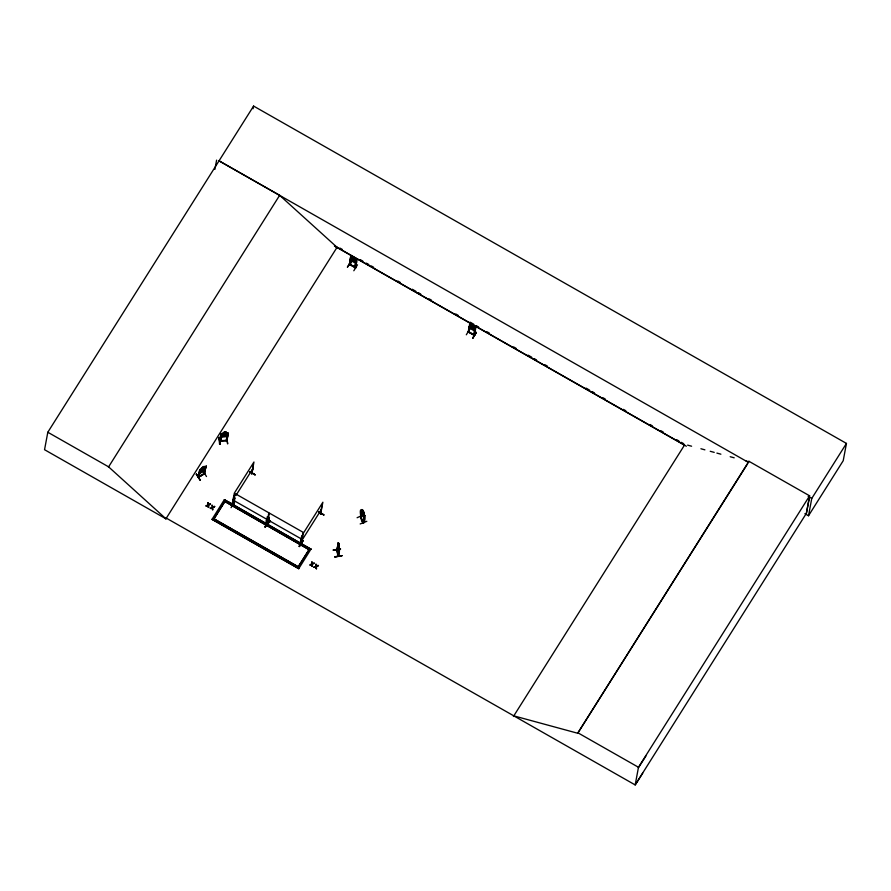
<?xml version="1.0" encoding="UTF-8"?>
<svg xmlns="http://www.w3.org/2000/svg" width="891" height="891" viewBox="0 0 891 891"><rect width="100%" height="100%" fill="white"/><g stroke="black" fill="none" stroke-linecap="round" stroke-linejoin="round"><path stroke-width="1.34" d="M338.636 546.25L338.903 549.535L338.146 545.637L338.658 546.216M337.756 546.105C337.5 540.492 338.547 557.109 339.527 548.945M336.787 549.714L338.402 542.764M338.079 555.995L336.843 549.368M337.255 549.981L338.402 542.697M338.346 555.717L336.976 550.181M233.62 504.74L233.208 504.462M267.467 516.669C262.645 534.032 269.427 515.967 267.345 516.88M266.03 523.496L266.866 523.652L266.053 523.819M267.088 524.409L269.36 513.093L303.051 532.272L301.269 541.795M267.2 524.186L267.913 524.521L267.322 523.953M301.091 543.165L300.278 543.265L300.768 543.577M349.818 264.705C350.709 245.437 352.368 268.258 349.439 263.903M349.317 264.137L355.721 267.701L355.186 267.356M349.974 264.75L349.595 263.948M468.209 331.775L474.402 335.562L475.727 328.1L473.745 326.707M360.332 516.513L360.666 517.214L361.891 509.563L360.9 517.114L360.699 516.201M363.294 522.794L364.352 515.265L364.853 515.744C365.032 537.206 356.088 502.825 362.849 511.044L362.982 510.098L363.818 513.016C365.733 518.128 363.684 530.268 360.376 516.257M363.673 522.438L360.588 516.858M232.562 503.504L232.195 504.239L232.551 503.716M251.763 473.778L253.167 466.205L251.919 473.5M320.582 513.84L320.637 512.96M198.983 477.008L199.929 471.005M203.805 473.99L204.618 473.6L198.515 477.286M204.496 473.923C207.614 455.969 207.258 473.232 199.94 472.675L199.428 472.119L200.586 469.178L202.012 468.388L200.687 470.894L201.578 471.005L204.618 468.688L204.919 467.096L203.95 467.385L204.072 466.472M804.885 513.684L808.516 515.744L843.22 460.703L846.45 443.417L253.59 106.074L47.813 432.246L44.55 449.71L166.004 518.829M642.712 773.165L635.183 784.926L166.327 518.139L165.926 518.774L108.502 466.784L47.813 432.246M214.887 169.357L216.613 160.135M253.089 108.735L253.59 106.074M196.31 474.279L200.23 480.171L196.354 474.146M199.038 476.997L200.275 470.058L199.584 470.17L198.225 477.119L204.429 473.644L205.665 466.761L204.05 474.224M204.095 473.967L198.403 477.342L199.851 469.835L205.932 466.528M202.168 467.53L201.99 468.454L204.184 466.472L202.146 467.608M200.185 480.16L196.376 474.135M205.342 466.583L203.905 467.318L204.139 466.405M206.5 476.54L202.892 470.593M206.489 506.199L208.093 505.442L206.01 505.932L208.071 504.852L208.015 502.724L208.527 504.818L210.098 504.072M206.01 505.932L208.037 504.997L208.015 502.724M221.469 434.986C218.172 449.019 223.262 435.031 221.024 433.872L219.676 441.023L220.511 440.488M220.311 440.722L219.754 441.023L227.016 440.41M208.16 506.99L208.639 507.425L208.126 505.297M208.527 504.818L210.12 503.927M219.91 444.297L219.286 437.47M226.102 432.224L225.946 433.149L227.094 433.371L226.793 434.964L225.468 435.699L222.171 435.198L222.472 433.605L223.875 432.413L226.18 432.191L223.797 432.313L223.63 433.16M210.109 508.26L212.147 507.324L212.114 505.052L212.626 507.157L214.709 506.534L212.682 507.603L214.709 506.534M212.192 507.77L210.588 508.538M226.036 433.115L226.18 432.191M212.236 509.474L212.737 509.763L212.225 507.625M212.626 507.157L214.23 506.255M226.693 436.969L227.651 443.941L226.737 436.98M226.927 440.711L226.158 440.7L227.528 433.783L228.185 433.75L227.506 433.538M226.158 440.7L226.837 440.109M212.036 519.319L298.741 568.647L212.036 519.319L224.343 499.651L311.004 549.201L224.343 499.651M226.815 440.733L228.163 433.505M227.539 432.993L228.363 433.226L226.893 440.666L220.5 440.566M213.261 520.01L225.568 500.352L213.985 518.874L298.229 566.81L213.985 518.874M809.618 495.819L638.479 767.274L635.183 784.926L806.31 513.461L809.618 495.819L748.93 461.293L748.429 462.429L218.952 160.792L279.64 195.329L337.054 247.319L165.926 518.774M235.525 506.01L229.176 502.457L234.244 505.876M231.07 507.67L234.756 501.722M232.573 503.426L232.195 504.239L234.344 493.124L253.957 462.006L251.875 473.555M232.818 503.861C231.292 506.756 236.861 484.515 232.841 503.927M232.93 504.941L234.344 497.824L234.923 498.136L233.509 505.063M232.952 505.03L235.135 493.614L268.826 512.793L266.799 523.652M249.937 471.796L255.194 474.903L249.87 471.918M264.995 526.859L268.57 521.124M268.08 518.595C263.536 520.144 269.55 525.245 270.307 521.09M269.138 517.615C266.298 537.585 268.503 512.826 269.015 517.816M268.926 521.28L265.284 527.149M347.49 267.166L351.199 261.186L347.412 267.1M349.361 264.493L350.764 256.976L351.5 257.098L350.764 256.976M302.884 540.625L299.153 546.45L303.152 540.781M299.231 546.339L302.84 540.458M300.746 543.61L302.272 536.471L301.693 536.148L300.211 543.232L300.958 543.365M300.935 544.39L302.595 536.883L301.626 543.677M301.158 544.512L303.274 533.341L322.887 502.223L320.482 513.929L321.885 506.3M301.292 544.434L301.191 543.822M350.13 264.371L355.732 267.4L355.52 267.968L356.912 260.484L353.048 257.009L352.914 257.989L351.822 257.677L351.533 259.27L354.373 261.642L355.531 261.553L355.008 258.234M353.816 270.764L357.514 264.783M356.244 260.673C358.071 259.582 352.624 266.843 355.587 267.946M356.367 260.473L354.974 267.679L355.208 267.133M304.232 546.105L297.872 542.675M309.054 549.636L224.855 501.488L309.054 549.636L297.505 567.946L309.767 548.5M309.734 564.95L311.794 563.869L310.213 565.228M320.805 510.821L320.259 513.739L320.816 513.372M311.739 561.742L311.772 564.014M311.861 566.153L312.362 566.442L311.85 564.315M313.855 562.945L314.311 563.368L312.284 563.691M315.949 566.654L313.832 567.289L315.949 566.654L316.461 568.781L315.96 568.491M318.644 511.88L323.912 514.998L318.588 512.013M315.837 564.081L315.871 566.342L313.832 567.289M318.432 565.551C312.752 567.589 320.248 565.974 317.953 565.284L316.383 566.03M333.323 550.059L340.54 548.912L333.345 549.959M334.693 556.764L341.888 555.672M336.943 550.371L338.357 542.73L339.059 545.604M338.58 544.613L338.703 548.266L338.992 546.684M339.449 548.967L338.357 543.499M338.669 546.261L338.87 543.465M339.103 545.314L338.914 549.379L338.068 545.092M337.199 549.457C338.368 570.786 341.119 534.377 338.279 555.683M338.123 556.307L339.549 548.745M357.102 517.727L363.628 514.786M360.632 516.49L361.891 509.563M360.176 523.964L366.836 521.302M363.027 510.989L363.673 511.946M363.818 513.016L363.974 512.169M363.439 521.87L363.016 522.271L364.586 515.176M466.316 334.782L469.902 328.879M471.773 325.538L469.546 324.658L468.176 332.098L474.58 335.105M468.789 332.365C469.668 331.552 469.546 323.355 470.014 325.404M473.945 325.794L474.357 329.158L471.261 328.144L470.348 326.874L470.648 325.293L471.74 325.594L471.874 324.614L473.901 325.861M476.34 332.399L472.653 338.224M473.812 335.261C472.943 333.334 476.507 327.32 475.059 328.278M513.806 715.863L577.702 733.248L748.93 461.293M806.455 513.238L809.418 497.423M808.516 515.744L811.757 498.459L846.45 443.417M267.745 521.591L268.759 519.186L267.367 521.068L269.026 521.836L269.862 520.923M219.709 440.533L220.433 440.499M267.367 521.068L268.737 518.918M228.965 502.88L235.502 506.144L229.176 502.457M233.876 496.799L233.553 497.323L234.099 496.922M234.923 498.136L234.222 498.024M251.507 473.711L251.919 472.876M251.54 473.656L251.808 473.166M268.614 520.979L264.939 526.971L268.659 521.146M267.634 524.721L267.411 523.964M301.693 536.148L302.138 536.672M299.51 546.629L302.862 540.603M320.883 513.183L320.526 513.617M108.446 467.107L279.64 195.329M350.297 259.326L350.831 260.54L355.687 263.246L356.556 262.8M350.776 260.54L350.408 259.292M352.892 257.855L351.433 257.12L356.311 259.804M233.041 500.04L234.5 497.735M235.948 495.429L252.665 468.922M301.982 540.247L321.595 509.14M298.741 568.647L311.037 548.99M469.546 324.658L470.281 324.77M470.259 324.725L475.126 327.409M469.59 328.144L469.156 326.874L469.59 328.144L474.469 330.917L475.337 330.472M472.631 338.368L476.351 332.399L472.698 338.257M513.405 716.498L684.544 445.043L334.671 245.972L337.054 247.319M577.702 733.248L747.694 463.61M638.39 767.786L645.919 756.025M205.531 468.699L204.674 470.002L199.94 472.675M255.249 474.803L250.093 471.617M323.956 514.898L318.811 511.712M226.915 440.432L219.81 440.744M267.311 520.433L268.692 519.008M267.59 519.876L268.826 518.863M227.573 432.97L221.191 433.583L220.768 435.944L221.414 436.724L226.96 436.467L227.94 435.588M224.643 434.184L226.782 433.316L225.078 434.34L226.47 435.265L224.565 434.541L222.338 435.476L224.087 434.385L222.772 433.483L224.632 434.129M203.905 473.678L198.559 477.03M200.275 470.058L199.584 470.17M205.242 467.285L205.665 466.761M204.418 473.433L204.072 473.945M353.716 259.493L352.123 257.766L353.27 259.459L351.7 259.66L353.671 259.894L355.309 261.742L354.128 259.949L355.62 259.715L353.749 259.582M472.408 327.097L474.446 327.331L472.943 327.565L474.157 329.325L472.497 327.509L470.548 327.309L472.085 327.064L470.938 325.371L472.52 327.12M355.598 263.246L356.489 262.756M210.61 504.195L208.605 505.13L208.639 507.425M314.334 563.223L312.329 564.148L312.362 566.442M362.069 509.563L364.464 514.352M361.278 511.49L361.523 512.971M364.33 517.671L363.762 517.838L361.423 512.982L364.252 517.693M364.853 515.744L364.352 515.265M266.643 523.875L266.175 523.529M266.587 524.12L266.053 523.785M267.69 524.743L267.2 524.476M362.459 510.554L364.118 514.018L363.305 513.684L363.795 516.045L362.058 512.425L363.082 513.105M218.986 437.492L219.587 444.331M219.854 444.308L219.353 437.358L219.954 444.331M205.264 466.561L205.999 466.483M338.625 546.138L338.703 544.212M339.226 545.593L338.87 543.365M339.671 549.357L339.293 548.789M268.146 519.531L268.815 519.486M221.703 434.073L221.024 433.872M221.347 436.757L226.96 436.467M687.607 445.132L691.594 446.213M700.916 448.752L704.904 449.844M710.227 451.291L714.226 452.372M716.887 453.096L720.886 454.187M730.197 456.727L734.195 457.807M746.168 461.07L748.83 461.794M227.539 433.071L228.363 433.293M808.17 496.421L811.757 498.459M339.872 248.054L342.278 249.424M360.376 259.726L362.793 261.096M366.413 263.157L368.829 264.538M371.235 265.908L373.652 267.278M397.787 281.01L400.193 282.38M412.266 289.252L415.885 291.312M418.291 292.682L420.708 294.052M429.15 298.864L431.567 300.234M455.702 313.966L458.108 315.336M470.17 322.197L473.789 324.257M476.206 325.638L478.623 327.008M487.065 331.808L489.482 333.189M513.606 346.922L516.023 348.292M528.085 355.153L531.704 357.213M534.121 358.583L536.538 359.964M544.98 364.764L547.397 366.134M586 388.108L589.619 390.169M592.036 391.539L594.453 392.909M602.895 397.72L605.312 399.09M623.41 409.392L625.816 410.762M649.951 424.495L652.368 425.865M660.81 430.676L663.227 432.046M676.492 439.597L678.909 440.967M681.325 442.348L683.731 443.718M334.392 245.972L686.36 446.235M350.631 257.477L351.199 257.8M468.432 331.519L474.513 335.061M349.339 264.393L355.52 267.913M233.843 500.53L267.534 519.709M268.068 520.01L301.759 539.178M577.802 732.747L638.479 767.274M362.225 510.32L362.782 511.078M363.706 513.004L363.851 515.911L361.935 511.913M362.904 512.815L362.437 510.565M340.518 549.056L333.323 550.137M338.324 542.775L339.337 547.876M361.345 511.467L361.456 513.004M316.428 566.476L316.461 568.781M212.704 507.458L212.737 509.763M316.35 564.359L316.35 566.175M312.24 562.032L312.251 563.836M208.093 505.442L208.126 507.135M202.001 468.733L201.7 470.314L203.605 469.256L204.596 467.151L203.126 468.855L204.284 469.111L202.68 469.267L200.765 471.083L202.279 469.323C199.528 468.22 204.34 469.869 203.894 467.575L202.001 468.733M202.524 467.552L203.749 466.862L202.524 467.552M223.663 433.549L223.363 435.131L225.601 435.02L225.891 433.438L223.663 433.549M224.242 432.536L225.679 432.458L224.242 432.536M352.858 258.267L352.569 259.86L354.495 260.963L354.796 259.37L352.858 258.267M353.393 257.477L354.585 258.468L353.393 257.477M362.726 511.356L362.425 512.949L363.361 514.875L363.651 513.283L362.726 511.356M471.684 325.883L471.384 327.465L473.321 328.567L473.611 326.986L471.684 325.883M472.208 325.081L473.399 326.073L472.208 325.081M341.888 555.728L334.671 556.908L341.854 555.817"/></g></svg>
